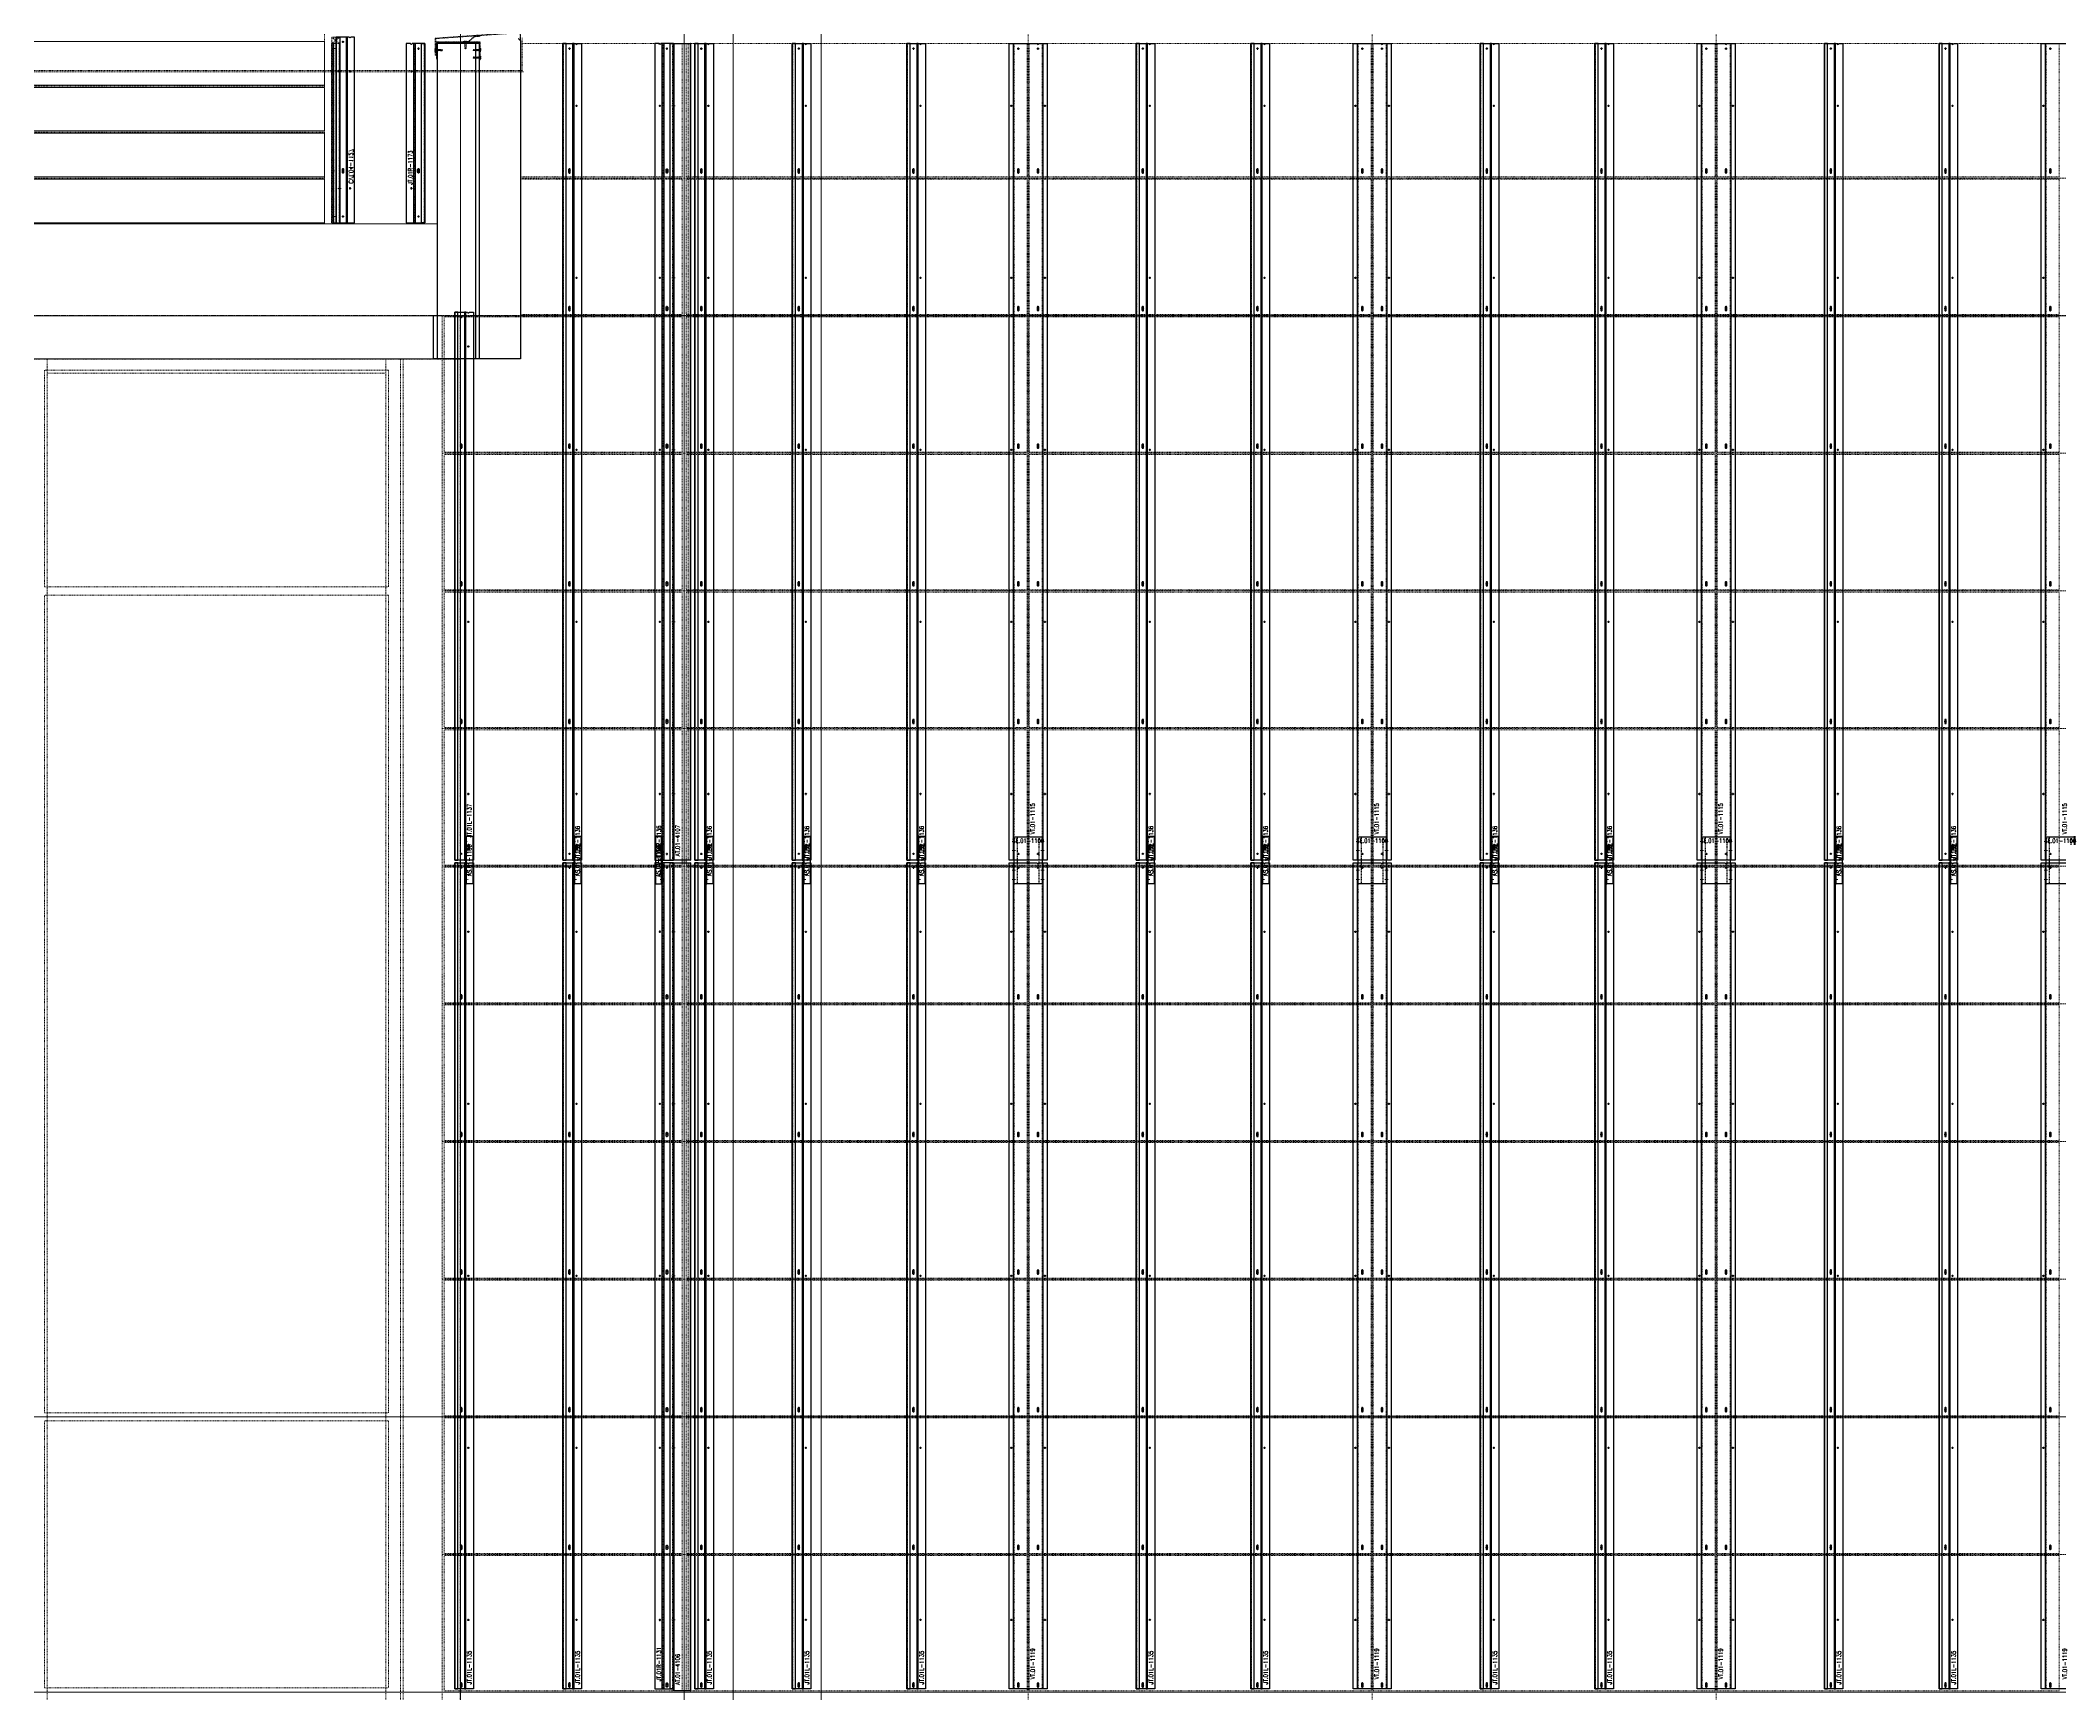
# Model space of a CAD drawing. Header units: inches. Extents: x 11737 to 18084, y -4365 to 1695.
# Drawn here: x 13222.4 to 13574.6, y 642.9 to 931.2 of the extents above; entities that cross this region are included whole.
import ezdxf
from ezdxf.xclip import XClip

# ---------------------------------------------------------------- set-up
doc = ezdxf.new("R2010")
doc.units = ezdxf.units.IN
doc.header["$MEASUREMENT"] = 0
doc.header["$XCLIPFRAME"] = 0
for name, pattern in [('INC-200$0$NBK_CenterX2', [1.083333, 0.666667, -0.125, 0.166667, -0.125]), ('INC-200$0$NBK_Hidden', [0.125, 0.083333, -0.041667]), ('NBK_Center', [0.541667, 0.333333, -0.0625, 0.083333, -0.0625]), ('NBK_Center2', [0.270833, 0.166667, -0.03125, 0.041667, -0.03125]), ('NBK_CenterX2', [1.083333, 0.666667, -0.125, 0.166667, -0.125]), ('NBK_Hidden', [0.125, 0.083333, -0.041667]), ('NBK_Hidden2', [0.0625, 0.041667, -0.020833])]:
    doc.linetypes.add(name, pattern=pattern)
doc.layers.get('Defpoints').update_dxf_attribs({"color": 250, "lineweight": 0})
for name, color, linetype, lineweight in [('!Arch2', 8, 'Continuous', 9), ('!Bracket', 11, 'Continuous', 25), ('!Clip - bent', 20, 'Continuous', 25), ('!Dimension', 50, 'Continuous', 5), ('!Extrusion', 140, 'Continuous', 25), ('!Flashing', 40, 'Continuous', 25), ('!Gridline', 112, 'NBK_CenterX2', 5), ('!Hatch', 8, 'Continuous', 5), ('!Linetype_Center', 220, 'NBK_Center', 9), ('!Linetype_Center2', 222, 'NBK_Center2', 9), ('!Linetype_Hidden', 210, 'NBK_Hidden', 9), ('!Misc1', 254, 'Continuous', 5), ('!Misc2', 252, 'NBK_Hidden2', 5), ('!Terracotta', 31, 'Continuous', 20), ('INC-200$0$!Gridline @ 1', 112, 'INC-200$0$NBK_CenterX2', 5), ('INC-200$0$!Linetype_Hidden', 210, 'INC-200$0$NBK_Hidden', 9)]:
    doc.layers.add(name, color=color, linetype=linetype, lineweight=lineweight)
doc.styles.add('Romans', font='romans.shx', dxfattribs={"width": 0.8})

# ---------------------------------------------------------------- blocks, each defined once
blk = doc.blocks.new('WEST ELEVATION GRID')
for p, q in [((-606.01, -106.7), (-606.01, 1818.09)), ((-1655, 1394.4), (842.95, 1394.4)), ((-1655, 1202.4), (842.95, 1202.4))]:
    blk.add_line(p, q)
blk = doc.blocks.new('A201')
for p, q in [((-595.53, 1418.92), (-595.53, 1370.6)), ((-595.28, 1413.16), (-595.28, 1418.92)), ((-1348.76, 1413.16), (-595.28, 1413.16)), ((-595.05, 1412.93), (-1348.76, 1412.93)), ((-1348.76, 1412.89), (-595.09, 1412.89)), ((-595.05, 1412.93), (-595.28, 1413.16)), ((-595.09, 1412.89), (-595.05, 1412.93)), ((-595.53, 1370.4), (-1342.14, 1370.4)), ((-606.09, 1370.4), (-606.09, 338.4)), ((-1113.29, 1362.8), (-606.09, 1362.8)), ((-678.57, 1360.88), (-678.57, 1323.12)), ((-618.57, 1360.88), (-678.57, 1360.88)), ((-678.09, 1362.8), (-678.09, 410.4)), ((-678.09, 1360.4), (-619.05, 1360.4)), ((-619.05, 1362.8), (-619.05, 410.4)), ((-618.57, 1323.12), (-618.57, 1360.88)), ((-616.49, 1362.8), (-616.49, 410.4)), ((-616.01, 1362.8), (-616.01, 410.4)), ((-606.09, 1362.8), (-606.09, 410.4)), ((-678.57, 1323.12), (-618.57, 1323.12)), ((-618.57, 1321.68), (-678.57, 1321.68)), ((-678.57, 1321.68), (-678.57, 1179.12)), ((-618.57, 1179.12), (-618.57, 1321.68)), ((-678.57, 1179.12), (-618.57, 1179.12)), ((-618.57, 1177.68), (-678.57, 1177.68)), ((-678.57, 1177.68), (-678.57, 1131.12)), ((-618.57, 1131.12), (-618.57, 1177.68)), ((-678.57, 1131.12), (-618.57, 1131.12))]:
    blk.add_line(p, q)
blk = doc.blocks.new('EWA-TM TERRACOTTA WEST')
at = {"layer": '!Linetype_Center2', "color": 3, "linetype": 'Continuous'}
for p, q in [((765, 42.4), (765, 1718.4)), ((-24.06, 1154.4), (1355.45, 1154.4))]:
    blk.add_line(p, q, dxfattribs=at)
at = {"layer": '!Linetype_Center2'}
for p, q in [((825, 362.4), (825, 1718.4)), ((885, 362.4), (885, 1718.4)), ((945, 362.4), (945, 1718.4)), ((736.48, 1418.4), (1125.38, 1418.4)), ((722.81, 362.4), (722.81, 1394.4)), ((722.81, 1394.4), (1355.45, 1394.4)), ((722.81, 1370.4), (1124.69, 1370.4)), ((722.81, 1346.4), (1124.69, 1346.4)), ((722.81, 1322.4), (1124.69, 1322.4)), ((722.81, 1298.4), (1124.69, 1298.4)), ((722.81, 1274.4), (1124.69, 1274.4)), ((722.81, 1250.4), (1124.69, 1250.4)), ((722.81, 1226.4), (1124.69, 1226.4)), ((722.81, 1202.4), (1124.69, 1202.4)), ((722.81, 1178.4), (1124.69, 1178.4))]:
    blk.add_line(p, q, dxfattribs=at)
at = {"layer": 'INC-200$0$!Linetype_Hidden'}
for points in [[(736.48, 1441.84), (764.63, 1441.84), (764.63, 1418.6), (736.48, 1418.6)], [(824.81, 1441.84), (765.38, 1441.84), (765.38, 1418.6), (824.81, 1418.6)], [(825.19, 1441.84), (884.81, 1441.84), (884.81, 1418.6), (825.19, 1418.6)], [(944.81, 1441.84), (885.19, 1441.84), (885.19, 1418.6), (944.81, 1418.6)], [(945.19, 1441.84), (1004.81, 1441.84), (1004.81, 1418.6), (945.19, 1418.6)], [(736.48, 1418.21), (764.63, 1418.21), (764.63, 1394.6), (736.48, 1394.6)], [(824.81, 1418.21), (765.38, 1418.21), (765.38, 1394.6), (824.81, 1394.6)], [(825.19, 1418.21), (884.81, 1418.21), (884.81, 1394.6), (825.19, 1394.6)], [(944.81, 1418.21), (885.19, 1418.21), (885.19, 1394.6), (944.81, 1394.6)], [(945.19, 1418.21), (1004.81, 1418.21), (1004.81, 1394.6), (945.19, 1394.6)], [(723.13, 1370.59), (764.63, 1370.59), (764.63, 1394.21), (723.13, 1394.21)], [(824.81, 1370.59), (765.38, 1370.59), (765.38, 1394.21), (824.81, 1394.21)], [(825.19, 1370.59), (884.81, 1370.59), (884.81, 1394.21), (825.19, 1394.21)], [(944.81, 1370.59), (885.19, 1370.59), (885.19, 1394.21), (944.81, 1394.21)], [(945.19, 1370.59), (1004.81, 1370.59), (1004.81, 1394.21), (945.19, 1394.21)], [(723.13, 1370.21), (764.63, 1370.21), (764.63, 1346.59), (723.13, 1346.59)], [(824.81, 1370.21), (765.38, 1370.21), (765.38, 1346.59), (824.81, 1346.59)], [(825.19, 1370.21), (884.81, 1370.21), (884.81, 1346.59), (825.19, 1346.59)], [(944.81, 1370.21), (885.19, 1370.21), (885.19, 1346.59), (944.81, 1346.59)], [(945.19, 1370.21), (1004.81, 1370.21), (1004.81, 1346.59), (945.19, 1346.59)], [(723.13, 1322.59), (764.63, 1322.59), (764.63, 1346.21), (723.13, 1346.21)], [(824.81, 1322.59), (765.38, 1322.59), (765.38, 1346.21), (824.81, 1346.21)], [(825.19, 1322.59), (884.81, 1322.59), (884.81, 1346.21), (825.19, 1346.21)], [(944.81, 1322.59), (885.19, 1322.59), (885.19, 1346.21), (944.81, 1346.21)], [(945.19, 1322.59), (1004.81, 1322.59), (1004.81, 1346.21), (945.19, 1346.21)], [(723.13, 1322.21), (764.63, 1322.21), (764.63, 1298.59), (723.13, 1298.59)], [(824.81, 1322.21), (765.38, 1322.21), (765.38, 1298.59), (824.81, 1298.59)], [(825.19, 1322.21), (884.81, 1322.21), (884.81, 1298.59), (825.19, 1298.59)], [(944.81, 1322.21), (885.19, 1322.21), (885.19, 1298.59), (944.81, 1298.59)], [(945.19, 1322.21), (1004.81, 1322.21), (1004.81, 1298.59), (945.19, 1298.59)], [(723.13, 1274.59), (764.63, 1274.59), (764.63, 1298.21), (723.13, 1298.21)], [(824.81, 1274.59), (765.38, 1274.59), (765.38, 1298.21), (824.81, 1298.21)], [(825.19, 1274.59), (884.81, 1274.59), (884.81, 1298.21), (825.19, 1298.21)], [(944.81, 1274.59), (885.19, 1274.59), (885.19, 1298.21), (944.81, 1298.21)], [(945.19, 1274.59), (1004.81, 1274.59), (1004.81, 1298.21), (945.19, 1298.21)], [(723.13, 1274.21), (764.63, 1274.21), (764.63, 1250.59), (723.13, 1250.59)], [(824.81, 1274.21), (765.38, 1274.21), (765.38, 1250.59), (824.81, 1250.59)], [(825.19, 1274.21), (884.81, 1274.21), (884.81, 1250.59), (825.19, 1250.59)], [(944.81, 1274.21), (885.19, 1274.21), (885.19, 1250.59), (944.81, 1250.59)], [(945.19, 1274.21), (1004.81, 1274.21), (1004.81, 1250.59), (945.19, 1250.59)], [(723.13, 1226.59), (764.63, 1226.59), (764.63, 1250.21), (723.13, 1250.21)], [(824.81, 1226.59), (765.38, 1226.59), (765.38, 1250.21), (824.81, 1250.21)], [(825.19, 1226.59), (884.81, 1226.59), (884.81, 1250.21), (825.19, 1250.21)], [(944.81, 1226.59), (885.19, 1226.59), (885.19, 1250.21), (944.81, 1250.21)], [(945.19, 1226.59), (1004.81, 1226.59), (1004.81, 1250.21), (945.19, 1250.21)], [(723.13, 1226.21), (764.63, 1226.21), (764.63, 1202.59), (723.13, 1202.59)], [(824.81, 1226.21), (765.38, 1226.21), (765.38, 1202.59), (824.81, 1202.59)], [(825.19, 1226.21), (884.81, 1226.21), (884.81, 1202.59), (825.19, 1202.59)], [(944.81, 1226.21), (885.19, 1226.21), (885.19, 1202.59), (944.81, 1202.59)], [(945.19, 1226.21), (1004.81, 1226.21), (1004.81, 1202.59), (945.19, 1202.59)], [(723.13, 1178.59), (764.63, 1178.59), (764.63, 1202.21), (723.13, 1202.21)], [(824.81, 1178.59), (765.38, 1178.59), (765.38, 1202.21), (824.81, 1202.21)], [(825.19, 1178.59), (884.81, 1178.59), (884.81, 1202.21), (825.19, 1202.21)], [(944.81, 1178.59), (885.19, 1178.59), (885.19, 1202.21), (944.81, 1202.21)], [(945.19, 1178.59), (1004.81, 1178.59), (1004.81, 1202.21), (945.19, 1202.21)], [(723.13, 1178.21), (764.63, 1178.21), (764.63, 1154.59), (723.13, 1154.59)], [(824.81, 1178.21), (765.38, 1178.21), (765.38, 1154.59), (824.81, 1154.59)], [(825.19, 1178.21), (884.81, 1178.21), (884.81, 1154.59), (825.19, 1154.59)], [(944.81, 1178.21), (885.19, 1178.21), (885.19, 1154.59), (944.81, 1154.59)], [(945.19, 1178.21), (1004.81, 1178.21), (1004.81, 1154.59), (945.19, 1154.59)]]:
    blk.add_lwpolyline(points, close=True, dxfattribs=at)
blk = doc.blocks.new('A$C5EC25172')
at = {"layer": '!Linetype_Center2'}
for p, q in [((-629.76, 66), (-629.76, -242)), ((-732.01, -218), (-629.76, -218)), ((-732.01, -226), (-629.76, -226)), ((-732.01, -234), (-629.76, -234)), ((-732.01, -242), (-629.76, -242))]:
    blk.add_line(p, q, dxfattribs=at)
at = {"layer": '!Terracotta'}
for points in [[(-689.58, -210.19), (-629.76, -210.19), (-629.76, -217.8), (-689.58, -217.8)], [(-689.58, -218.19), (-629.76, -218.19), (-629.76, -225.8), (-689.58, -225.8)], [(-689.58, -226.19), (-629.76, -226.19), (-629.76, -233.8), (-689.58, -233.8)], [(-689.58, -234.19), (-629.76, -234.19), (-629.76, -241.8), (-689.58, -241.8)]]:
    blk.add_lwpolyline(points, close=True, dxfattribs=at)
blk = doc.blocks.new('*U264')
at = {"color": 0, "linetype": 'ByBlock'}
for p, q in [((0.1, -0.01), (-0.1, -0.04)), ((0.1, -0.07), (-0.1, -0.1)), ((0.1, -0.14), (-0.1, -0.16)), ((0.1, -0.2), (-0.1, -0.22)), ((0.1, -0.26), (-0.1, -0.29)), ((0.1, -0.32), (-0.1, -0.35)), ((0.1, -0.39), (-0.1, -0.41)), ((0.1, -0.45), (-0.1, -0.47)), ((0.1, -0.51), (-0.1, -0.54)), ((0.1, -0.57), (-0.1, -0.6)), ((0.1, -0.64), (-0.1, -0.66)), ((0.1, -0.7), (-0.1, -0.72)), ((0.02, -0.75), (-0.01, -0.93)), ((0, -1), (-0.01, -0.93)), ((0.08, -0.75), (0, -1))]:
    blk.add_line(p, q, dxfattribs=at)
blk.add_lwpolyline([(-0.17, 0.06), (0.17, 0.06, -0.999262), (0.17, 0), (-0.17, 0, -1.000932)], format="xyb", close=True)
for points in [[(0.07, 0), (-0.07, 0), (-0.07, -0.02)], [(0.07, 0), (0.1, -0.01), (0.07, -0.03), (0.07, -0.06)], [(-0.07, -0.08), (-0.07, -0.05), (-0.1, -0.04), (-0.07, -0.02)], [(-0.07, -0.14), (-0.07, -0.11), (-0.1, -0.1), (-0.07, -0.08)], [(-0.07, -0.2), (-0.07, -0.17), (-0.1, -0.16), (-0.07, -0.14)], [(-0.07, -0.27), (-0.07, -0.23), (-0.1, -0.22), (-0.07, -0.2)], [(-0.07, -0.33), (-0.07, -0.3), (-0.1, -0.29), (-0.07, -0.27)], [(-0.07, -0.39), (-0.07, -0.36), (-0.1, -0.35), (-0.07, -0.33)], [(-0.07, -0.45), (-0.07, -0.42), (-0.1, -0.41), (-0.07, -0.39)], [(-0.07, -0.52), (-0.07, -0.48), (-0.1, -0.47), (-0.07, -0.45)], [(-0.07, -0.58), (-0.07, -0.55), (-0.1, -0.54), (-0.07, -0.52)], [(-0.07, -0.64), (-0.07, -0.61), (-0.1, -0.6), (-0.07, -0.58)], [(-0.07, -0.7), (-0.07, -0.67), (-0.1, -0.66), (-0.07, -0.64)], [(-0.07, -0.77), (-0.07, -0.73), (-0.1, -0.72), (-0.07, -0.7)], [(0.07, -0.75), (0.08, -0.75), (0.08, -0.93), (0, -1), (-0.08, -0.93), (-0.08, -0.75), (-0.07, -0.75), (-0.07, -0.77)], [(0.07, -0.06), (0.1, -0.07), (0.07, -0.09), (0.07, -0.12)], [(0.07, -0.12), (0.1, -0.14), (0.07, -0.15), (0.07, -0.19)], [(0.07, -0.19), (0.1, -0.2), (0.07, -0.22), (0.07, -0.25)], [(0.07, -0.25), (0.1, -0.26), (0.07, -0.28), (0.07, -0.31)], [(0.07, -0.31), (0.1, -0.32), (0.07, -0.34), (0.07, -0.38)], [(0.07, -0.38), (0.1, -0.39), (0.07, -0.41), (0.07, -0.44)], [(0.07, -0.44), (0.1, -0.45), (0.07, -0.47), (0.07, -0.5)], [(0.07, -0.5), (0.1, -0.51), (0.07, -0.53), (0.07, -0.56)], [(0.07, -0.56), (0.1, -0.57), (0.07, -0.59), (0.07, -0.62)], [(0.07, -0.62), (0.1, -0.64), (0.07, -0.66), (0.07, -0.69)], [(0.07, -0.69), (0.1, -0.7), (0.07, -0.72), (0.07, -0.75)]]:
    blk.add_lwpolyline(points, dxfattribs=at)
for centre, radius, start, end in [((-0.04, -0.93), 0.0417, 132.5802, 180.5455), ((-0.05, -0.94), 0.0414, 11.0573, 109.1534)]:
    blk.add_arc(centre, radius, start, end, dxfattribs=at)
blk = doc.blocks.new('A$C5E8AE244')
at = {"layer": '!Hatch', "const_width": 0.0625}
blk.add_lwpolyline([(-6.42, 1.19), (-7.43, 1.26)], dxfattribs=at)
at = {"layer": '!Hatch'}
blk.add_lwpolyline([(-6.42, 1.15), (-7.44, 1.22), (-7.43, 1.3), (-6.42, 1.23)], close=True, dxfattribs=at)
at = {"layer": '!Misc1'}
blk.add_lwpolyline([(-14.49, 1.83), (-14.49, 1.87), (-14.45, 1.87)], dxfattribs=at)
at = {"layer": '!Misc2'}
for p, q in [((0.31, 0.19), (0.19, -2.12)), ((0.31, -2.12), (0.19, 0.19))]:
    blk.add_line(p, q, dxfattribs=at)
blk.add_lwpolyline([(0.39, -2.12), (0.39, 0.83), (-14.45, 1.87, 0.434812), (-14.49, 1.83), (-14.49, 0.45, 0.645045), (-14.43, 0.42), (-14.1, 0.71), (-14.15, 0.77), (-14.35, 0.6, -0.645045), (-14.41, 0.63), (-14.41, 1.74, -0.434812), (-14.37, 1.78), (0.31, 0.76), (0.31, -2.12)], format="xyb", close=True, dxfattribs=at)
for points in [[(-4.37, 0.19), (-5.37, 0.19), (-6.45, 1.09), (-7.44, 1.16), (-7.44, 1.22), (-6.42, 1.15), (-5.35, 0.25), (-4.37, 0.25)], [(0.13, -2.81), (0.13, 0.12), (-7.37, 0.12), (-7.37, -2.94), (-7.43, -2.94), (-7.43, 0.19), (0.13, 0.19), (0.19, 0.19), (0.19, -2.81)], [(0.19, 0.19), (0.31, 0.19), (0.31, -2.12), (0.19, -2.12)]]:
    blk.add_lwpolyline(points, close=True, dxfattribs=at)
at = {"layer": '!Misc2', "xscale": -1.279102632693, "yscale": 1.279102632693, "zscale": 1.279102632693}
blk.add_blockref('*U264', (-4.88, 0.25), dxfattribs=at)
at = {"layer": '!Misc2', "yscale": 1.279102632693, "zscale": 1.279102632693}
for p, xscale, rotation in [((-7.47, -1.24), -1.279102632693, 90), ((-7.47, -2.54), -1.279102632693, 90), ((0.39, -1.25), 1.279102632693, 270)]:
    blk.add_blockref('*U264', p, dxfattribs=dict(at, xscale=xscale, rotation=rotation))
blk = doc.blocks.new('A$C5F5E0AD2')
at = {"lineweight": 30}
for p, q in [((-610.03, -7.5), (-610.03, 47.54)), ((-603.4, 47.54), (-603.4, -7.5)), ((-602.78, 47.54), (-602.78, -7.5)), ((-610.78, 0), (-610.78, -7.5)), ((-610.03, 0), (-610.78, 0))]:
    blk.add_line(p, q, dxfattribs=at)
for points in [[(-595.53, 48), (-595.53, -7.5), (-610.78, -7.5)], [(-610.03, 47.54), (-602.78, 47.54)]]:
    blk.add_lwpolyline(points, dxfattribs=at)
at = {"color": 8, "const_width": 0.125}
blk.add_lwpolyline([(-610.03, 47.61), (-602.65, 47.61)], dxfattribs=at)
at = {"linetype": 'NBK_Hidden2'}
blk.add_lwpolyline([(-602.65, 47.54), (-610.03, 47.54), (-610.03, 47.67), (-602.65, 47.67)], close=True, dxfattribs=at)
for points in [[(-1348.76, 16), (-610.03, 16), (-610.03, 0), (-1348.76, 0)], [(-1333.73, 0), (-610.78, 0), (-610.78, -7.5), (-1333.73, -7.5)]]:
    blk.add_lwpolyline(points, close=True)
at = {"xscale": -1}
blk.add_blockref('A$C5E8AE244', (-610.02, 47.55), dxfattribs=at)
blk = doc.blocks.new('A$C5F5F3A53')
at = {"layer": '!Arch2', "color": 1}
blk.add_blockref('A$C5F5E0AD2', (228.01, -258), dxfattribs=at)
blk.add_blockref('A$C5EC25172', (228.01, 0))
blk = doc.blocks.new('GRID_ELEV WEST_W')
at = {"layer": '!Gridline'}
for p, q in [((540.21, -1231.31), (540.21, 403.85)), ((-594.98, -183.48), (1164.09, -183.48)), ((-594.98, -326.34), (1164.09, -326.34))]:
    blk.add_line(p, q, dxfattribs=at)
blk = doc.blocks.new('TAP HOLE_5mm')
at = {"layer": '!Linetype_Center2'}
for points in [[(-0.18, 0), (0.18, 0)], [(0, 0.18), (0, -0.18)]]:
    blk.add_lwpolyline(points, dxfattribs=at)
blk.add_circle((0, 0), 0.101)
blk = doc.blocks.new('WEEP HOLE')
at = {"layer": '!Linetype_Center'}
for p, q in [((-0.22, 0.37), (0.22, 0.37)), ((0, 0.83), (0, -0.08))]:
    blk.add_line(p, q, dxfattribs=at)
at = {"color": 0}
blk.add_lwpolyline([(-0.14, 0.61), (-0.14, 0.14, 0.414214), (0, 0, 0.414214), (0.14, 0.14), (0.14, 0.61, 0.414214), (0, 0.75, 0.414214)], format="xyb", close=True, dxfattribs=at)
blk = doc.blocks.new('CLEAR SECTION HOLE')
at = {"layer": '!Linetype_Center2'}
blk.add_line((-0.33, 0), (0.26, 0), dxfattribs=at)
at = {"layer": '!Misc2'}
blk.add_lwpolyline([(-0.08, 0.1), (0, 0.1), (0, -0.1), (-0.08, -0.1)], close=True, dxfattribs=at)
blk = doc.blocks.new('VT.01-1119-')
at = {"layer": '!Extrusion'}
blk.add_lwpolyline([(-2.45, 148.55), (2.45, 148.55), (2.45, 140.35), (-2.45, 140.35)], close=True, dxfattribs=at)
at = {"layer": '!Extrusion', "linetype": 'NBK_Hidden2'}
blk.add_lwpolyline([(-1.86, 148.55), (1.86, 148.55), (1.86, 140.35), (-1.86, 140.35)], close=True, dxfattribs=at)
at = {"layer": '!Extrusion'}
blk.add_lwpolyline([(3.33, 0), (-3.33, 0), (-3.33, 144.02), (1.58, 144.02, 1), (1.86, 144.02), (3.33, 144.02)], format="xyb", close=True, dxfattribs=at)
blk.add_lwpolyline([(1.86, 144.02), (2.54, 144.02), (2.54, 0), (-2.54, 0), (-2.54, 144.02), (1.58, 144.02)], dxfattribs=at)
at = {"layer": '!Extrusion', "linetype": 'NBK_Hidden'}
blk.add_lwpolyline([(1.86, 144.02), (2.46, 144.02), (2.46, 0), (-2.46, 0), (-2.46, 144.02), (1.58, 144.02)], dxfattribs=at)
at = {"layer": '!Dimension', "rotation": 360}
for p in [(-2.46, 142.73), (-2.46, 141.15), (2.54, 142.73), (2.54, 141.15)]:
    blk.add_blockref('CLEAR SECTION HOLE', p, dxfattribs=at)
at = {"layer": '!Extrusion', "rotation": 360}
for name, p in [('TAP HOLE_5mm', (-1.72, 143.19)), ('TAP HOLE_5mm', (1.72, 143.19)), ('TAP HOLE_5mm', (-2.93, 132.02)), ('TAP HOLE_5mm', (2.93, 132.02)), ('WEEP HOLE', (-1.72, 120.3)), ('WEEP HOLE', (1.72, 120.3)), ('TAP HOLE_5mm', (-2.93, 102.02)), ('TAP HOLE_5mm', (2.93, 102.02)), ('WEEP HOLE', (-1.72, 96.3)), ('WEEP HOLE', (1.72, 96.3)), ('TAP HOLE_5mm', (-2.93, 72.02)), ('WEEP HOLE', (-1.72, 72.3)), ('WEEP HOLE', (1.72, 72.3)), ('TAP HOLE_5mm', (2.93, 72.02)), ('WEEP HOLE', (-1.72, 48.3)), ('WEEP HOLE', (1.72, 48.3)), ('TAP HOLE_5mm', (-2.93, 42.02)), ('TAP HOLE_5mm', (2.93, 42.02)), ('WEEP HOLE', (-1.72, 24.3)), ('WEEP HOLE', (1.72, 24.3)), ('TAP HOLE_5mm', (-2.93, 12.02)), ('TAP HOLE_5mm', (2.93, 12.02)), ('WEEP HOLE', (-1.72, 0.29)), ('WEEP HOLE', (1.72, 0.29))]:
    blk.add_blockref(name, p, dxfattribs=at)
at = {"layer": 'Defpoints', "color": 30, "insert": (0.03, 147.88), "char_height": 0.75, "width": 1.65, "attachment_point": 5, "style": 'Romans'}
blk.add_mtext('SL.01-1100', dxfattribs=at)
at = {"layer": 'Defpoints', "color": 1, "insert": (0.8, 4.36), "char_height": 0.75, "width": 1.65, "attachment_point": 5, "rotation": 90, "style": 'Romans'}
blk.add_mtext('VT.01-1119', dxfattribs=at)
blk = doc.blocks.new('SLOTTED SECTION HOLE')
at = {"layer": '!Linetype_Center2'}
blk.add_line((-0.33, 0), (0.26, 0), dxfattribs=at)
at = {"layer": '!Misc2'}
blk.add_lwpolyline([(-0.08, 0.47), (0, 0.47), (0, -0.47), (-0.08, -0.47)], close=True, dxfattribs=at)
blk = doc.blocks.new('VT.01-1115-')
at = {"layer": '!Extrusion'}
blk.add_lwpolyline([(3.33, 0), (-3.33, 0), (-3.33, 142.35), (1.58, 142.35, 1), (1.86, 142.35), (3.33, 142.35)], format="xyb", close=True, dxfattribs=at)
blk.add_lwpolyline([(1.86, 142.35), (2.54, 142.35), (2.54, 0), (-2.54, 0), (-2.54, 142.35), (1.58, 142.35)], dxfattribs=at)
at = {"layer": '!Extrusion', "linetype": 'NBK_Hidden'}
blk.add_lwpolyline([(1.86, 142.35), (2.46, 142.35), (2.46, 0), (-2.46, 0), (-2.46, 142.35), (1.58, 142.35)], dxfattribs=at)
at = {"layer": '!Dimension'}
for p in [(-2.46, 3.24), (2.54, 3.24), (-2.46, 1.66), (2.54, 1.66)]:
    blk.add_blockref('SLOTTED SECTION HOLE', p, dxfattribs=at)
at = {"layer": '!Extrusion'}
for name, p in [('TAP HOLE_5mm', (-1.72, 141.48)), ('TAP HOLE_5mm', (1.72, 141.48)), ('TAP HOLE_5mm', (-2.93, 131.52)), ('TAP HOLE_5mm', (2.93, 131.52)), ('WEEP HOLE', (-1.72, 119.78)), ('WEEP HOLE', (1.72, 119.78)), ('TAP HOLE_5mm', (-2.93, 101.52)), ('TAP HOLE_5mm', (2.93, 101.52)), ('WEEP HOLE', (-1.72, 95.78)), ('WEEP HOLE', (1.72, 95.78)), ('TAP HOLE_5mm', (-2.93, 71.52)), ('WEEP HOLE', (-1.72, 71.78)), ('WEEP HOLE', (1.72, 71.78)), ('TAP HOLE_5mm', (2.93, 71.52)), ('WEEP HOLE', (-1.72, 47.78)), ('WEEP HOLE', (1.72, 47.78)), ('TAP HOLE_5mm', (-2.93, 41.52)), ('TAP HOLE_5mm', (2.93, 41.52)), ('WEEP HOLE', (-1.72, 23.78)), ('WEEP HOLE', (1.72, 23.78)), ('TAP HOLE_5mm', (-2.93, 11.52)), ('TAP HOLE_5mm', (2.93, 11.52)), ('TAP HOLE_5mm', (-1.72, 1.06)), ('TAP HOLE_5mm', (1.72, 1.06))]:
    blk.add_blockref(name, p, dxfattribs=at)
at = {"layer": 'Defpoints', "color": 1, "insert": (0.77, 7.19), "char_height": 0.75, "width": 1.65, "attachment_point": 5, "rotation": 90, "style": 'Romans'}
blk.add_mtext('VT.01-1115', dxfattribs=at)
blk = doc.blocks.new('JT.01L-1136')
at = {"layer": '!Extrusion'}
for points in [[(0, 142.35), (0, 0), (0.57, 0), (0.57, 142.35)], [(1.69, 142.35), (1.69, 0), (1.95, 0), (1.95, 142.35)]]:
    blk.add_lwpolyline(points, close=True, dxfattribs=at)
at = {"layer": '!Extrusion', "linetype": 'NBK_Hidden'}
for points in [[(0, 142.35), (0, 0), (0.08, 0), (0.08, 142.35)], [(1.87, 142.35), (1.87, 0), (1.95, 0), (1.95, 142.35)]]:
    blk.add_lwpolyline(points, close=True, dxfattribs=at)
at = {"layer": '!Extrusion'}
blk.add_lwpolyline([(3.25, 0), (0, 0), (0, 142.35), (2.22, 142.35, 1), (2.5, 142.35), (3.25, 142.35)], format="xyb", close=True, dxfattribs=at)
at = {"layer": '!Extrusion', "rotation": 360}
for p in [(1.13, 141.48), (2.36, 131.52), (2.36, 101.52), (2.36, 71.52), (2.36, 41.52), (2.36, 11.52), (1.13, 1.06)]:
    blk.add_blockref('TAP HOLE_5mm', p, dxfattribs=at)
at = {"layer": '!Extrusion'}
for p in [(1.13, 119.78), (1.13, 95.78), (1.13, 71.78), (1.13, 47.78), (1.13, 23.78)]:
    blk.add_blockref('WEEP HOLE', p, dxfattribs=at)
at = {"layer": 'Defpoints', "color": 2, "insert": (2.54, 3.02), "char_height": 0.75, "width": 1.65, "attachment_point": 5, "rotation": 90, "style": 'Romans'}
blk.add_mtext('JT.01L-1136', dxfattribs=at)
blk = doc.blocks.new('SECTION CLEAR HOLE 1')
at = {"layer": '!Linetype_Center2'}
blk.add_line((-0.33, 0, 0), (0.26, 0, 0), dxfattribs=at)
at = {"layer": '!Misc2'}
blk.add_lwpolyline([(-0.12, 0.1), (0, 0.1), (0, -0.1), (-0.12, -0.1)], close=True, dxfattribs=at)
blk = doc.blocks.new('SLOTTED SECTION1')
at = {"layer": '!Linetype_Center2'}
blk.add_lwpolyline([(-0.24, 0), (0.12, 0)], dxfattribs=at)
at = {"layer": '!Misc2'}
blk.add_lwpolyline([(-0.12, 0.47), (0, 0.47), (0, -0.47), (-0.12, -0.47)], close=True, dxfattribs=at)
blk = doc.blocks.new('SLOTTED HOLE 1')
at = {"layer": '!Linetype_Center'}
for p, q in [((0, 0.55), (0, -0.55)), ((-0.22, 0), (0.22, 0))]:
    blk.add_line(p, q, dxfattribs=at)
at = {"color": 0}
blk.add_lwpolyline([(-0.14, 0.33), (-0.14, -0.33, 0.414214), (0, -0.47, 0.414214), (0.14, -0.33), (0.14, 0.33, 0.414214), (0, 0.47, 0.414214)], format="xyb", close=True, dxfattribs=at)
blk = doc.blocks.new('AS.01-1100')
at = {"layer": '!Bracket'}
for points in [[(-1.3, 4.65), (-0.12, 4.65), (-0.12, -3.67), (-1.3, -3.67)], [(-1.3, -3.67), (-1.18, -3.67), (-1.18, 4.65), (-1.3, 4.65)]]:
    blk.add_lwpolyline(points, close=True, dxfattribs=at)
at = {"layer": '!Dimension'}
for name, p in [('SLOTTED SECTION1', (-1.18, 3.73)), ('SLOTTED SECTION1', (-1.18, 2.15)), ('SECTION CLEAR HOLE 1', (-1.18, -1.3)), ('SECTION CLEAR HOLE 1', (-1.18, -2.88))]:
    blk.add_blockref(name, p, dxfattribs=at)
at = {"layer": '!Extrusion', "linetype": 'NBK_Hidden'}
blk.add_blockref('SLOTTED HOLE 1', (-0.83, 2.75), dxfattribs=at)
at = {"layer": '!Extrusion', "rotation": 360}
blk.add_blockref('TAP HOLE_5mm', (-0.83, -2.09), dxfattribs=at)
at = {"layer": 'Defpoints', "color": 30, "insert": (-0.71, 0.49), "char_height": 0.75, "width": 1.65, "attachment_point": 5, "rotation": 90, "style": 'Romans'}
blk.add_mtext('AS.01-1100', dxfattribs=at)
blk = doc.blocks.new('JT.01L-1135')
at = {"layer": '!Extrusion'}
blk.add_lwpolyline([(3.25, 0), (0, 0), (0, 144.02), (2.22, 144.02, 1), (2.5, 144.02), (3.25, 144.02)], format="xyb", close=True, dxfattribs=at)
at = {"layer": '!Extrusion', "linetype": 'NBK_Hidden'}
for points in [[(0, 144.02), (0, 0), (0.08, 0), (0.08, 144.02)], [(1.87, 144.02), (1.87, 0), (1.95, 0), (1.95, 144.02)]]:
    blk.add_lwpolyline(points, close=True, dxfattribs=at)
at = {"layer": '!Extrusion'}
for points in [[(0, 144.02), (0, 0), (0.57, 0), (0.57, 144.02)], [(1.69, 144.02), (1.69, 0), (1.95, 0), (1.95, 144.02)]]:
    blk.add_lwpolyline(points, close=True, dxfattribs=at)
at = {"layer": '!Dimension'}
blk.add_blockref('AS.01-1100', (3.25, 144.02), dxfattribs=at)
at = {"layer": '!Extrusion', "rotation": 360}
for p in [(1.13, 143.19), (2.36, 132.02), (2.36, 102.02), (2.36, 72.02), (2.36, 42.02), (2.36, 12.02)]:
    blk.add_blockref('TAP HOLE_5mm', p, dxfattribs=at)
at = {"layer": '!Extrusion'}
for p in [(1.13, 120.3), (1.13, 96.3), (1.13, 72.3), (1.13, 48.3), (1.13, 24.3), (1.13, 0.29)]:
    blk.add_blockref('WEEP HOLE', p, dxfattribs=at)
at = {"layer": 'Defpoints', "color": 2, "insert": (2.54, 3.72), "char_height": 0.75, "width": 1.65, "attachment_point": 5, "rotation": 90, "style": 'Romans'}
blk.add_mtext('JT.01L-1135', dxfattribs=at)
blk = doc.blocks.new('SL.01-1101')
at = {"layer": '!Bracket'}
for points in [[(4.65, -1.3), (4.65, -0.12), (-3.67, -0.12), (-3.67, -1.3)], [(-3.67, -1.3), (-3.67, -1.18), (4.65, -1.18), (4.65, -1.3)]]:
    blk.add_lwpolyline(points, close=True, dxfattribs=at)
at = {"layer": '!Dimension', "xscale": -1, "rotation": 270}
for name, p in [('SECTION CLEAR HOLE 1', (-2.88, -1.18)), ('SECTION CLEAR HOLE 1', (-1.3, -1.18)), ('SLOTTED SECTION1', (2.15, -1.18)), ('SLOTTED SECTION1', (3.73, -1.18))]:
    blk.add_blockref(name, p, dxfattribs=at)
at = {"layer": '!Extrusion', "xscale": -1, "rotation": 270}
blk.add_blockref('TAP HOLE_5mm', (-2.09, -0.83), dxfattribs=at)
at = {"layer": '!Extrusion', "linetype": 'NBK_Hidden', "xscale": -1, "rotation": 270}
blk.add_blockref('SLOTTED HOLE 1', (2.75, -0.83), dxfattribs=at)
at = {"layer": 'Defpoints', "color": 30, "insert": (0.32, -0.6), "char_height": 0.75, "width": 1.65, "attachment_point": 5, "style": 'Romans'}
blk.add_mtext('AS.01-1101', dxfattribs=at)
blk = doc.blocks.new('JT.01R-1131-')
at = {"layer": '!Extrusion'}
blk.add_lwpolyline([(-3.25, 0), (0, 0), (0, 144.02), (-2.22, 144.02, -1), (-2.5, 144.02), (-3.25, 144.02)], format="xyb", close=True, dxfattribs=at)
for points in [[(-1.69, 144.02), (-1.69, 0), (-1.95, 0), (-1.95, 144.02)], [(0, 144.02), (0, 0), (-0.57, 0), (-0.57, 144.02)]]:
    blk.add_lwpolyline(points, close=True, dxfattribs=at)
at = {"layer": '!Extrusion', "linetype": 'NBK_Hidden'}
for points in [[(-1.87, 144.02), (-1.87, 0), (-1.95, 0), (-1.95, 144.02)], [(0, 144.02), (0, 0), (-0.08, 0), (-0.08, 144.02)]]:
    blk.add_lwpolyline(points, close=True, dxfattribs=at)
at = {"layer": '!Extrusion', "xscale": -1}
for name, p in [('TAP HOLE_5mm', (-1.13, 143.19)), ('TAP HOLE_5mm', (-2.36, 132.02)), ('WEEP HOLE', (-1.13, 120.3)), ('TAP HOLE_5mm', (-2.36, 102.02)), ('WEEP HOLE', (-1.13, 96.3)), ('TAP HOLE_5mm', (-2.36, 72.02)), ('WEEP HOLE', (-1.13, 72.3)), ('WEEP HOLE', (-1.13, 48.3)), ('TAP HOLE_5mm', (-2.36, 42.02)), ('WEEP HOLE', (-1.13, 24.3)), ('TAP HOLE_5mm', (-2.36, 12.02)), ('WEEP HOLE', (-1.13, 0.29))]:
    blk.add_blockref(name, p, dxfattribs=at)
at = {"color": 144, "rotation": 90}
blk.add_blockref('SL.01-1101', (-3.25, 144.02), dxfattribs=at)
at = {"layer": 'Defpoints', "color": 5, "insert": (-2.54, 4.31), "char_height": 0.75, "width": 1.65, "attachment_point": 5, "rotation": 90, "style": 'Romans'}
blk.add_mtext('JT.01R-1131', dxfattribs=at)
blk = doc.blocks.new('JT.01L-1137')
at = {"layer": '!Extrusion'}
blk.add_lwpolyline([(3.25, 0), (0, 0), (0, 95.54), (2.22, 95.54, 1), (2.5, 95.54), (3.25, 95.54)], format="xyb", close=True, dxfattribs=at)
at = {"layer": '!Extrusion', "linetype": 'NBK_Hidden'}
for points in [[(0, 95.54), (0, 0), (0.08, 0), (0.08, 95.54)], [(1.87, 95.54), (1.87, 0), (1.95, 0), (1.95, 95.54)]]:
    blk.add_lwpolyline(points, close=True, dxfattribs=at)
at = {"layer": '!Extrusion'}
for points in [[(0, 95.54), (0, 0), (0.57, 0), (0.57, 95.54)], [(1.69, 95.54), (1.69, 0), (1.95, 0), (1.95, 95.54)]]:
    blk.add_lwpolyline(points, close=True, dxfattribs=at)
at = {"layer": '!Extrusion', "rotation": 360}
for p in [(1.13, 94.66), (2.36, 89.54), (2.36, 41.52), (2.36, 11.52), (1.13, 1.06)]:
    blk.add_blockref('TAP HOLE_5mm', p, dxfattribs=at)
at = {"layer": '!Extrusion'}
for p in [(1.13, 71.78), (1.13, 47.78), (1.13, 23.78)]:
    blk.add_blockref('WEEP HOLE', p, dxfattribs=at)
at = {"layer": 'Defpoints', "color": 2, "insert": (2.54, 6.87), "char_height": 0.75, "width": 1.65, "attachment_point": 5, "rotation": 90, "style": 'Romans'}
blk.add_mtext('JT.01L-1137', dxfattribs=at)
blk = doc.blocks.new('JT.01R-1136-')
at = {"layer": '!Extrusion'}
blk.add_lwpolyline([(-3.25, 0), (0, 0), (0, 142.35), (-2.22, 142.35, -1), (-2.5, 142.35), (-3.25, 142.35)], format="xyb", close=True, dxfattribs=at)
for points in [[(-1.69, 142.35), (-1.69, 0), (-1.95, 0), (-1.95, 142.35)], [(0, 142.35), (0, 0), (-0.57, 0), (-0.57, 142.35)]]:
    blk.add_lwpolyline(points, close=True, dxfattribs=at)
at = {"layer": '!Extrusion', "linetype": 'NBK_Hidden'}
for points in [[(-1.87, 142.35), (-1.87, 0), (-1.95, 0), (-1.95, 142.35)], [(0, 142.35), (0, 0), (-0.08, 0), (-0.08, 142.35)]]:
    blk.add_lwpolyline(points, close=True, dxfattribs=at)
at = {"layer": '!Extrusion', "xscale": -1}
for name, p in [('TAP HOLE_5mm', (-1.13, 141.48)), ('TAP HOLE_5mm', (-2.36, 131.52)), ('WEEP HOLE', (-1.13, 119.78)), ('TAP HOLE_5mm', (-2.36, 101.52)), ('WEEP HOLE', (-1.13, 95.78)), ('TAP HOLE_5mm', (-2.36, 71.52)), ('WEEP HOLE', (-1.13, 71.78)), ('WEEP HOLE', (-1.13, 47.78)), ('TAP HOLE_5mm', (-2.36, 41.52)), ('WEEP HOLE', (-1.13, 23.78)), ('TAP HOLE_5mm', (-2.36, 11.52)), ('TAP HOLE_5mm', (-1.13, 1.06))]:
    blk.add_blockref(name, p, dxfattribs=at)
at = {"layer": 'Defpoints', "color": 5, "insert": (-2.54, 3.02), "char_height": 0.75, "width": 1.65, "attachment_point": 5, "rotation": 90, "style": 'Romans'}
blk.add_mtext('JT.01R-1136', dxfattribs=at)
blk = doc.blocks.new('HOLE SECTION')
at = {"layer": '!Linetype_Center2'}
blk.add_line((-0.33, 0), (0.26, 0), dxfattribs=at)
at = {"layer": '!Misc2'}
blk.add_lwpolyline([(-0.09, 0.1), (0, 0.1), (0, -0.1), (-0.09, -0.1)], close=True, dxfattribs=at)
blk = doc.blocks.new('19mm WEEP HOLE')
at = {"layer": '!Linetype_Center'}
blk.add_line((-0.37, 0.2), (-0.37, -0.12), dxfattribs=at)
at = {"linetype": 'NBK_Hidden'}
blk.add_lwpolyline([(-0.75, 0.08), (0, 0.08), (0, 0), (-0.75, 0)], close=True, dxfattribs=at)
blk = doc.blocks.new('CVT.04-1127')
at = {"layer": '!Extrusion'}
blk.add_lwpolyline([(-0.76, 31.25), (0, 31.25), (0, 0), (-3.97, 0), (-3.97, 32.4), (-3.34, 32.4, 1), (-3.06, 32.4), (-0.76, 32.4)], format="xyb", dxfattribs=at)
for points in [[(-2.78, 0), (-2.78, 32.4), (-2.53, 32.4), (-2.53, 0)], [(-0.76, 0), (-0.76, 32.4), (-1.41, 32.4), (-1.41, 0)]]:
    blk.add_lwpolyline(points, dxfattribs=at)
at = {"layer": '!Extrusion', "linetype": 'NBK_Hidden'}
for points in [[(-0.86, 0), (-0.86, 32.4), (-0.76, 32.4), (-0.76, 0)], [(-1.42, 0), (-1.42, 31.25), (-1.33, 31.25), (-1.33, 0)], [(-0.35, 0), (-0.35, 31.25), (-0.28, 31.25), (-0.28, 0)], [(-0.04, 0), (-0.04, 31.25), (-0.14, 31.25), (-0.14, 0)]]:
    blk.add_lwpolyline(points, dxfattribs=at)
at = {"layer": '!Linetype_Center'}
for points in [[(0, 31.25), (-1.42, 32.4)], [(-1.42, 31.25), (0, 32.4)]]:
    blk.add_lwpolyline(points, dxfattribs=at)
blk.add_lwpolyline([(-1.42, 32.4), (0, 32.4), (0, 31.25), (-1.42, 31.25)], close=True, dxfattribs=at)
at = {"layer": '!Dimension'}
for name, p in [('CLEAR SECTION HOLE', (-0.28, 30.37)), ('HOLE SECTION', (-1.33, 26.4)), ('HOLE SECTION', (-1.33, 6)), ('CLEAR SECTION HOLE', (-0.28, 1.09))]:
    blk.add_blockref(name, p, dxfattribs=at)
at = {"layer": '!Extrusion', "xscale": -1}
for name, p in [('TAP HOLE_5mm', (-1.97, 31.57)), ('WEEP HOLE', (-1.97, 8.68)), ('TAP HOLE_5mm', (-1.97, 1.09))]:
    blk.add_blockref(name, p, dxfattribs=at)
at = {"layer": '!Extrusion'}
for p in [(-3.2, 26.4), (-3.2, 6)]:
    blk.add_blockref('TAP HOLE_5mm', p, dxfattribs=at)
at = {"layer": '!Extrusion', "rotation": 270}
blk.add_blockref('19mm WEEP HOLE', (-0.35, 8.68), dxfattribs=at)
at = {"layer": 'Defpoints', "color": 3, "insert": (-3.38, 9.84), "char_height": 0.75, "width": 1.65, "attachment_point": 5, "rotation": 90, "style": 'Romans'}
blk.add_mtext('CVT.04-1127', dxfattribs=at)
blk = doc.blocks.new('JT.01R-1173')
at = {"layer": '!Extrusion'}
blk.add_lwpolyline([(-3.25, 0), (0, 0), (0, 31.25), (-2.22, 31.25, -1), (-2.5, 31.25), (-3.25, 31.25)], format="xyb", close=True, dxfattribs=at)
for points in [[(-1.69, 31.25), (-1.69, 0), (-1.95, 0), (-1.95, 31.25)], [(0, 31.25), (0, 0), (-0.57, 0), (-0.57, 31.25)]]:
    blk.add_lwpolyline(points, close=True, dxfattribs=at)
at = {"layer": '!Extrusion', "linetype": 'NBK_Hidden'}
for points in [[(-1.87, 31.25), (-1.87, 0), (-1.95, 0), (-1.95, 31.25)], [(0, 31.25), (0, 0), (-0.08, 0), (-0.08, 31.25)]]:
    blk.add_lwpolyline(points, close=True, dxfattribs=at)
at = {"layer": '!Extrusion', "xscale": -1}
for name, p in [('TAP HOLE_5mm', (-1.13, 30.37)), ('TAP HOLE_5mm', (-2.36, 26.4)), ('WEEP HOLE', (-1.13, 8.68)), ('TAP HOLE_5mm', (-2.36, 6)), ('TAP HOLE_5mm', (-1.13, 1.09))]:
    blk.add_blockref(name, p, dxfattribs=at)
at = {"layer": 'Defpoints', "color": 5, "insert": (-2.54, 9.62), "char_height": 0.75, "width": 1.65, "attachment_point": 5, "rotation": 90, "style": 'Romans'}
blk.add_mtext('JT.01R-1173', dxfattribs=at)
blk = doc.blocks.new('WEST TRACKS')
at = {"layer": '!Clip - bent', "color": 2}
for name, p in [('JT.01R-1136-', (763.13, 1275.48)), ('JT.01L-1137', (724.99, 1275.48)), ('JT.01L-1135', (724.99, 1130.96)), ('JT.01L-1135', (743.87, 1130.96)), ('JT.01R-1131-', (763.13, 1130.96)), ('JT.01L-1135', (766.87, 1130.96)), ('JT.01L-1135', (783.87, 1130.96)), ('JT.01L-1135', (803.87, 1130.96)), ('JT.01L-1135', (843.87, 1130.96)), ('JT.01L-1135', (863.87, 1130.96)), ('JT.01L-1135', (903.87, 1130.96)), ('JT.01L-1135', (923.87, 1130.96)), ('JT.01L-1135', (963.87, 1130.96)), ('JT.01L-1135', (983.87, 1130.96))]:
    blk.add_blockref(name, p, dxfattribs=at)
at = {"layer": '!Dimension'}
for name, p in [('VT.01-1115-', (825, 1275.48)), ('VT.01-1115-', (885, 1275.48)), ('VT.01-1115-', (945, 1275.48)), ('VT.01-1115-', (1005, 1275.48)), ('VT.01-1119-', (825, 1130.96)), ('VT.01-1119-', (885, 1130.96)), ('VT.01-1119-', (945, 1130.96)), ('VT.01-1119-', (1005, 1130.96))]:
    blk.add_blockref(name, p, dxfattribs=at)
at = {"color": 144, "xscale": -1}
blk.add_blockref('CVT.04-1127', (703.53, 1386.59), dxfattribs=at)
at = {"color": 144}
blk.add_blockref('JT.01R-1173', (719.79, 1386.59), dxfattribs=at)
at = {"color": 2}
for p in [(743.87, 1275.48), (766.87, 1275.48), (783.87, 1275.48), (803.87, 1275.48), (843.87, 1275.48), (863.87, 1275.48), (903.87, 1275.48), (923.87, 1275.48), (963.87, 1275.48), (983.87, 1275.48)]:
    blk.add_blockref('JT.01L-1136', p, dxfattribs=at)
blk = doc.blocks.new('HOLE FLASHING')
at = {"layer": '!Linetype_Center2'}
blk.add_line((-0.31, 0), (0.26, 0), dxfattribs=at)
at = {"layer": '!Misc2'}
blk.add_lwpolyline([(-0.06, 0.1), (0, 0.1), (0, -0.1), (-0.06, -0.1)], close=True, dxfattribs=at)
blk = doc.blocks.new('AT.01-4107')
at = {"layer": '!Flashing', "color": 2}
for points in [[(0, 142.36), (2.99, 142.36), (2.99, 0), (0, 0)], [(0, 142.36), (0.06, 142.36), (0.06, 0), (0, 0)], [(2.94, 0), (2.99, 0), (2.99, 142.36), (2.94, 142.36)]]:
    blk.add_lwpolyline(points, close=True, dxfattribs=at)
at = {"layer": '!Linetype_Center'}
blk.add_lwpolyline([(0, 142.36), (2.6, 142.36), (2.6, 0), (0, 0)], close=True, dxfattribs=at)
at = {"color": 144}
for p in [(0.06, 131.52), (0.06, 101.52), (0.06, 71.52), (0.06, 41.52), (0.06, 11.52)]:
    blk.add_blockref('HOLE FLASHING', p, dxfattribs=at)
at = {"layer": 'Defpoints', "color": 6, "insert": (0.73, 3.38), "char_height": 0.75, "width": 1.65, "attachment_point": 5, "rotation": 90, "style": 'Romans'}
blk.add_mtext('AT.01-4107', dxfattribs=at)
blk = doc.blocks.new('AT.01-4106')
at = {"layer": '!Flashing', "color": 2}
for points in [[(0, 144.02), (2.99, 144.02), (2.99, -0.37), (0, -0.37)], [(0, 144.02), (0.06, 144.02), (0.06, -0.37), (0, -0.37)], [(2.94, -0.37), (2.99, -0.37), (2.99, 144.02), (2.94, 144.02)]]:
    blk.add_lwpolyline(points, close=True, dxfattribs=at)
at = {"layer": '!Linetype_Center'}
blk.add_lwpolyline([(0, 144.02), (2.6, 144.02), (2.6, -0.37), (0, -0.37)], close=True, dxfattribs=at)
at = {"color": 144}
for p in [(0.06, 132.02), (0.06, 102.02), (0.06, 72.02), (0.06, 42.02), (0.06, 12.02)]:
    blk.add_blockref('HOLE FLASHING', p, dxfattribs=at)
at = {"layer": 'Defpoints', "color": 6, "insert": (0.73, 3.39), "char_height": 0.75, "width": 1.65, "attachment_point": 5, "rotation": 90, "style": 'Romans'}
blk.add_mtext('AT.01-4106', dxfattribs=at)
blk = doc.blocks.new('WEST MOVEMENT FLASHING')
at = {"color": 4}
blk.add_blockref('A$C5F5F3A53', (1104, 1628.4), dxfattribs=at)
at = {"color": 144}
for name, p in [('AT.01-4107', (763.13, 1275.48)), ('AT.01-4107', (763.13, 1275.48)), ('AT.01-4106', (763.13, 1130.96))]:
    blk.add_blockref(name, p, dxfattribs=at)

msp = doc.modelspace()

# ---------------------------------------------------------------- linework, layer by layer
at = {"layer": 'Defpoints'}
for points in [[(12148.50325, 956.65505), (13358.60399, 956.65505), (13358.60399, -417.39875), (12148.50325, -417.39875)], [(13343.24277, 956.65505), (14021.96052, 956.65505), (14021.96052, -417.39875), (13343.24277, -417.39875)]]:
    msp.add_lwpolyline(points, close=True, dxfattribs=at)

# ---------------------------------------------------------------- block references
at = {"layer": '!Dimension'}
msp.add_blockref('EWA-TM TERRACOTTA WEST', (12569.70873, -511.19035), dxfattribs=at)
at = {"layer": '!Linetype_Hidden'}
msp.add_blockref('A201', (13901.7236, -487.19035), dxfattribs=at)
at = {"color": 144}
msp.add_blockref('WEST MOVEMENT FLASHING', (12569.70873, -487.19035), dxfattribs=at)
at = {"color": 3}
msp.add_blockref('WEST TRACKS', (12569.70873, -487.19035), dxfattribs=at)
at = {"color": 4}
ref = msp.add_blockref('A$C5F5F3A53', (13673.70873, 1141.20965), dxfattribs=at)
XClip(ref).set_block_clipping_path([(-1142.4, -208.9550226906), (-401.7499117056, 99.0449773094)])
at = {"layer": 'Defpoints'}
msp.add_blockref('WEST ELEVATION GRID', (13901.7236, -511.19035), dxfattribs=at)
at = {"layer": 'INC-200$0$!Gridline @ 1', "xscale": 1.344, "yscale": 1.344, "zscale": 1.344}
msp.add_blockref('GRID_ELEV WEST_W', (12569.66309, 1129.81085), dxfattribs=at)

doc.saveas('drawing.dxf')
